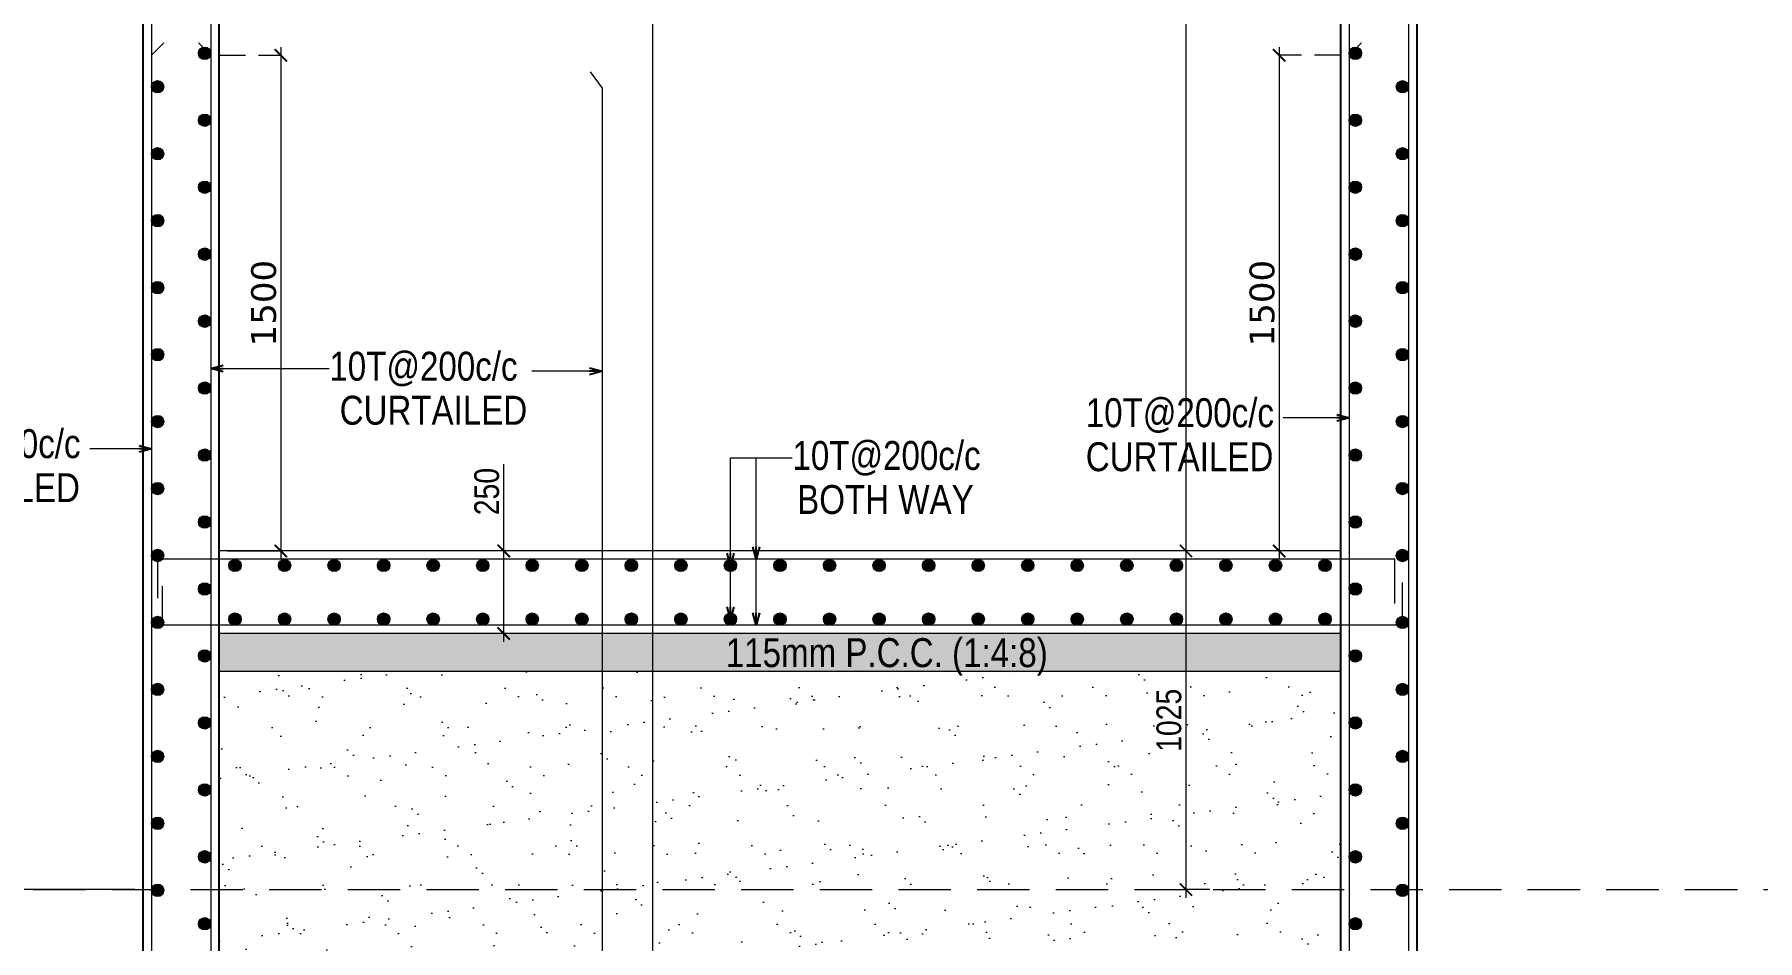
# Model space of a CAD drawing. Header units: millimetres. Extents: x 1112055 to 3390982, y -148532 to 766891.
# Drawn here: x 1756018 to 1776884, y 279104 to 290072 of the extents above; entities that cross this region are included whole.
import ezdxf

# ---------------------------------------------------------------- set-up
doc = ezdxf.new("R2010")
doc.units = ezdxf.units.MM
doc.header["$PDMODE"] = 35
doc.header["$PDSIZE"] = -25
doc.linetypes.add('Hidden', pattern=[9.525, 6.35, -3.175])
for name, color, linetype, lineweight in [('A_Levels', 150, 'Hidden', 13), ('B FINAL COLUMN', 1, 'Continuous', 30), ('B FOOTING', 49, 'Continuous', 20), ('B HATCH', 250, 'Continuous', 0), ('B STEEL', 34, 'Continuous', 15), ('B STEEL TEXT', 7, 'Continuous', 15), ('B-ST DIM', 250, 'Continuous', 18)]:
    doc.layers.add(name, color=color, linetype=linetype, lineweight=lineweight)
doc.styles.add('ARIAL', font='arial.ttf')
doc.styles.add('Q1', font='g13f12d.shx', dxfattribs={"width": 0.8})
doc.styles.add('STYLE2', font='verdana.ttf')
doc.styles.add('SWINC', font='swissc.ttf')
doc.dimstyles.new('BH-STD', dxfattribs={"dimscale": 0, "dimtxt": 230, "dimasz": 125, "dimexe": 0, "dimexo": 100, "dimgap": 50, "dimtad": 1, "dimdec": 0, "dimzin": 1, "dimdsep": 46, "dimtxsty": 'Q1', "dimblk": 'ARCHTICK', "dimcen": 1, "dimdle": 100, "dimclrd": 250, "dimclre": 250, "dimclrt": 256, "dimadec": 0, "dimazin": 0, "dimtfac": 1, "dimtdec": 0, "dimtix": 1, "dimtofl": 0, "dimtmove": 0, "dimatfit": 2, "dimfxl": 1, "dimtolj": 1, "dimtzin": 0, "dimlwd": 9, "dimlwe": 9, "dimarcsym": 0})
doc.dimstyles.new('DIM 1', dxfattribs={"dimscale": 0, "dimtxt": 230, "dimasz": 150, "dimexe": 0.18, "dimexo": 0.0625, "dimgap": 0.5, "dimtad": 1, "dimdec": 0, "dimzin": 0, "dimdsep": 46, "dimtxsty": 'ARIAL', "dimblk": 'OBLIQUE', "dimcen": 6, "dimse1": 1, "dimse2": 1, "dimclrd": 256, "dimclrt": 256, "dimadec": 0, "dimazin": 2, "dimtfac": 0.75, "dimtdec": 0, "dimtix": 1, "dimtofl": 0, "dimtmove": 1, "dimatfit": 3, "dimldrblk": 'OPEN30', "dimfxl": 0.18, "dimfrac": 1, "dimtolj": 1, "dimtzin": 0, "dimlwd": -1, "dimarcsym": 0})

# ---------------------------------------------------------------- blocks, each defined once
blk = doc.blocks.new('_ArchTick')
at = {"color": 0, "linetype": 'ByBlock', "const_width": 0.15}
blk.add_lwpolyline([(-0.5, -0.5), (0.5, 0.5)], dxfattribs=at)
blk = doc.blocks.new('*D32')
at = {"layer": 'B-ST DIM', "color": 7, "lineweight": 9, "ltscale": 50, "transparency": 16777216}
for p, q in [((1769962, 297920), (1769962, 283720)), ((1770161, 283820), (1769962, 283820))]:
    blk.add_line(p, q, dxfattribs=at)
at = {"layer": 'B-ST DIM', "color": 7, "linetype": 'Hidden', "lineweight": 9, "ltscale": 50, "transparency": 16777216}
blk.add_line((1770161, 297820), (1769962, 297820), dxfattribs=at)
at = {"layer": 'Defpoints', "color": 0, "ltscale": 50, "transparency": 16777216}
for p in [(1770261, 297820), (1769962, 283820), (1770261, 283820)]:
    blk.add_point(p, dxfattribs=at)
at = {"layer": 'B-ST DIM', "color": 7, "lineweight": 9, "ltscale": 50, "transparency": 16777216, "xscale": 150, "yscale": 150, "zscale": 150}
for p, rotation in [((1769962, 297820), 90), ((1769962, 283820), 270)]:
    blk.add_blockref('_ArchTick', p, dxfattribs=dict(at, rotation=rotation))
at = {"layer": 'B-ST DIM', "color": 7, "ltscale": 50, "transparency": 16777216, "insert": (1769758, 290820), "char_height": 300, "attachment_point": 5, "rotation": 90, "style": 'SWINC'}
blk.add_mtext('\\A1;3500', dxfattribs=at)
blk = doc.blocks.new('*D33')
at = {"layer": 'B-ST DIM', "color": 7, "lineweight": 9, "ltscale": 50, "transparency": 16777216}
for p, q in [((1769962, 283920), (1769962, 279620)), ((1770251, 279720), (1769962, 279720))]:
    blk.add_line(p, q, dxfattribs=at)
at = {"layer": 'B-ST DIM', "color": 7, "linetype": 'Hidden', "lineweight": 9, "ltscale": 50, "transparency": 16777216}
blk.add_line((1770161, 283820), (1769962, 283820), dxfattribs=at)
at = {"layer": 'Defpoints', "color": 0, "ltscale": 50, "transparency": 16777216}
for p in [(1770261, 283820), (1769962, 279720), (1770351, 279720)]:
    blk.add_point(p, dxfattribs=at)
at = {"layer": 'B-ST DIM', "color": 7, "lineweight": 9, "ltscale": 50, "transparency": 16777216, "xscale": 150, "yscale": 150, "zscale": 150}
for p, rotation in [((1769962, 283820), 90), ((1769962, 279720), 270)]:
    blk.add_blockref('_ArchTick', p, dxfattribs=dict(at, rotation=rotation))
at = {"layer": 'B-ST DIM', "color": 7, "ltscale": 50, "transparency": 16777216, "insert": (1769757, 281770), "char_height": 300, "attachment_point": 5, "rotation": 90, "style": 'SWINC'}
blk.add_mtext('\\A1;1025', dxfattribs=at)
blk = doc.blocks.new('*D34')
at = {"layer": 'B-ST DIM', "color": 7, "lineweight": 9, "ltscale": 50, "transparency": 16777216}
for p, q in [((1755400, 272720), (1755400, 279820)), ((1757234, 279720), (1755400, 279720))]:
    blk.add_line(p, q, dxfattribs=at)
at = {"layer": 'B-ST DIM', "color": 7, "linetype": 'Hidden', "lineweight": 9, "ltscale": 50, "transparency": 16777216}
blk.add_line((1756034, 272820), (1755400, 272820), dxfattribs=at)
at = {"layer": 'Defpoints', "color": 0, "ltscale": 50, "transparency": 16777216}
for p in [(1755400, 279720), (1757334, 279720), (1756134, 272820)]:
    blk.add_point(p, dxfattribs=at)
at = {"layer": 'B-ST DIM', "color": 7, "lineweight": 9, "ltscale": 50, "transparency": 16777216, "xscale": 150, "yscale": 150, "zscale": 150}
for p, rotation in [((1755400, 279720), 90), ((1755400, 272820), 270)]:
    blk.add_blockref('_ArchTick', p, dxfattribs=dict(at, rotation=rotation))
at = {"layer": 'B-ST DIM', "color": 7, "ltscale": 50, "transparency": 16777216, "insert": (1755196, 276270), "char_height": 300, "attachment_point": 5, "rotation": 90, "style": 'SWINC'}
blk.add_mtext('\\A1;1725', dxfattribs=at)
blk = doc.blocks.new('*D41')
at = {"layer": 'B-ST DIM', "color": 7, "lineweight": 9, "ltscale": 50, "transparency": 16777216}
for p, q in [((1761700, 283820), (1761700, 284869)), ((1761995, 283820), (1761700, 283820)), ((1761700, 282720), (1761700, 283820))]:
    blk.add_line(p, q, dxfattribs=at)
at = {"layer": 'B-ST DIM', "color": 7, "linetype": 'Hidden', "lineweight": 9, "ltscale": 50, "transparency": 16777216}
blk.add_line((1762156, 282820), (1761700, 282820), dxfattribs=at)
at = {"layer": 'Defpoints', "color": 0, "ltscale": 50, "transparency": 16777216}
for p in [(1761700, 283820), (1762095, 283820), (1762256, 282820)]:
    blk.add_point(p, dxfattribs=at)
at = {"layer": 'B-ST DIM', "color": 7, "lineweight": 9, "ltscale": 50, "transparency": 16777216, "xscale": 150, "yscale": 150, "zscale": 150}
for p, rotation in [((1761700, 283820), 90), ((1761700, 282820), 270)]:
    blk.add_blockref('_ArchTick', p, dxfattribs=dict(at, rotation=rotation))
at = {"layer": 'B-ST DIM', "color": 7, "ltscale": 50, "transparency": 16777216, "insert": (1761496, 284539), "char_height": 300, "attachment_point": 5, "rotation": 90, "style": 'SWINC'}
blk.add_mtext('\\A1;250', dxfattribs=at)
blk = doc.blocks.new('*D129')
at = {"layer": 'B-ST DIM', "color": 7, "lineweight": 9, "ltscale": 50, "transparency": 16777216}
for p, q in [((1759001, 289920), (1759001, 283720)), ((1758354, 283820), (1759001, 283820))]:
    blk.add_line(p, q, dxfattribs=at)
at = {"layer": 'B-ST DIM', "color": 7, "linetype": 'Hidden', "lineweight": 9, "ltscale": 50, "transparency": 16777216}
blk.add_line((1758254, 289820), (1759001, 289820), dxfattribs=at)
at = {"layer": 'Defpoints', "color": 0, "ltscale": 50, "transparency": 16777216}
for p in [(1758154, 289820), (1758254, 283820), (1759001, 283820)]:
    blk.add_point(p, dxfattribs=at)
at = {"layer": 'B-ST DIM', "color": 7, "lineweight": 9, "ltscale": 50, "transparency": 16777216, "xscale": 150, "yscale": 150, "zscale": 150}
for p, rotation in [((1759001, 289820), 90), ((1759001, 283820), 270)]:
    blk.add_blockref('_ArchTick', p, dxfattribs=dict(at, rotation=rotation))
at = {"layer": 'B-ST DIM', "color": 7, "ltscale": 50, "transparency": 16777216, "insert": (1758795, 286820), "char_height": 300, "attachment_point": 5, "rotation": 90, "style": 'STYLE2'}
blk.add_mtext('\\A1;1500', dxfattribs=at)
blk = doc.blocks.new('_Oblique')
at = {"color": 0, "linetype": 'ByBlock', "lineweight": -2}
blk.add_line((-0.5, -0.5), (0.5, 0.5), dxfattribs=at)
blk = doc.blocks.new('_Open30')
at = {"color": 0, "linetype": 'ByBlock', "lineweight": -2}
for p, q in [((-1, 0.27), (0, 0)), ((0, 0), (-1, -0.27)), ((0, 0), (-1, 0))]:
    blk.add_line(p, q, dxfattribs=at)
blk = doc.blocks.new('*D140')
at = {"layer": 'B-ST DIM', "color": 7, "lineweight": 9, "ltscale": 50, "transparency": 16777216}
for p, q in [((1771091, 289920), (1771091, 283720)), ((1771738, 283820), (1771091, 283820))]:
    blk.add_line(p, q, dxfattribs=at)
at = {"layer": 'B-ST DIM', "color": 7, "linetype": 'Hidden', "lineweight": 9, "ltscale": 50, "transparency": 16777216}
blk.add_line((1771838, 289820), (1771091, 289820), dxfattribs=at)
at = {"layer": 'Defpoints', "color": 0, "ltscale": 50, "transparency": 16777216}
for p in [(1771938, 289820), (1771091, 283820), (1771838, 283820)]:
    blk.add_point(p, dxfattribs=at)
at = {"layer": 'B-ST DIM', "color": 7, "lineweight": 9, "ltscale": 50, "transparency": 16777216, "xscale": 150, "yscale": 150, "zscale": 150}
for p, rotation in [((1771091, 289820), 90), ((1771091, 283820), 270)]:
    blk.add_blockref('_ArchTick', p, dxfattribs=dict(at, rotation=rotation))
at = {"layer": 'B-ST DIM', "color": 7, "ltscale": 50, "transparency": 16777216, "insert": (1770885, 286820), "char_height": 300, "attachment_point": 5, "rotation": 90, "style": 'STYLE2'}
blk.add_mtext('\\A1;1500', dxfattribs=at)

msp = doc.modelspace()

# ---------------------------------------------------------------- hatches: boundary and pattern name
at = {"layer": 'B HATCH', "lineweight": 0}
h = msp.add_hatch(dxfattribs=at)
h.set_pattern_fill('AR-CONC', color=250, scale=3, style=0)
h.set_pattern_definition([(50, (180109.7, -237226.4), (546.55401, -47.81726), [57.15, -628.65]), (355, (180109.7, -237226.4), (-105.73026, 573.17054), [45.72, -502.92175]), (100.451445, (180155.23, -237230.37), (440.82374, 525.35326), [48.57003, -534.27073]), (46.1842, (180109.7, -237074), (813.23712, -126.12698), [85.725, -942.975]), (96.63556, (180177.45, -237084.5), (712.2124, 742.27837), [72.85507, -801.40682]), (351.18415, (180109.7, -237074), (712.2124, 742.27837), [68.5799, -754.3792]), (21, (180185.9, -237112.1), (454.84317, -306.7956), [57.15, -628.65]), (326, (180185.9, -237112.1), (185.40609, 552.5639), [45.72, -502.92]), (71.451445, (180223.8, -237137.65), (640.24926, 245.7683), [48.57003, -534.26981]), (37.5, (180109.68, -237226.38), (9.26581, 253.665117), [0, -496.824, 0, -510.54, 0, -504.825]), (7.5, (180109.68, -237226.38), (200.458988, 300.541724), [0, -291.084, 0, -485.394, 0, -192.405]), (327.5, (179939.76, -237226.38), (406.771786, -17.186232), [0, -190.5, 0, -594.36, 0, -788.67]), (317.5, (179863.56, -237226.4), (444.387544, 76.27947), [0, -247.65, 0, -394.716, 0, -560.07])])
h.paths.add_polyline_path([(1758254, 282819.9), (1771838.3, 282819.9), (1771838.3, 282359.9), (1758254, 282359.9)])
h = msp.add_hatch(dxfattribs=at)
h.set_pattern_fill('AR-SAND', color=250, scale=15, style=0)
h.set_pattern_definition([(37.5, (177529.7, -248626.4), (-24.00047, 734.11986), [0, -579.12, 0, -647.7, 0, -619.125]), (7.5, (177529.7, -248626.4), (674.2849, 1075.23765), [0, -312.42, 0, -521.97, 0, -200.025]), (327.5, (177061.05, -248626.4), (1186.48856, 2.15578), [0, -190.5, 0, -685.8, 0, -895.35]), (317.5, (177061.1, -248626.4), (1145.3347, 334.394), [0, -95.25, 0, -449.58, 0, -514.35])])
h.paths.add_polyline_path([(1758254, 272819.9), (1771838.3, 272819.9), (1771838.3, 282359.9), (1758254, 282359.9)])
at = {"layer": 'B STEEL'}
h = msp.add_hatch(color=256, dxfattribs=at)
h.dxf.hatch_style = 1
edge = h.paths.add_edge_path()
edge.add_arc((1758079, 289844.3), 75, 0, 360)
h = msp.add_hatch(color=256, dxfattribs=at)
h.dxf.hatch_style = 1
edge = h.paths.add_edge_path()
edge.add_arc((1772013.3, 289844.3), 75, 0, 360)
h = msp.add_hatch(color=256, dxfattribs=at)
h.dxf.hatch_style = 1
edge = h.paths.add_edge_path()
edge.add_arc((1757509, 289439), 75, 0, 360)
h = msp.add_hatch(color=256, dxfattribs=at)
h.dxf.hatch_style = 1
edge = h.paths.add_edge_path()
edge.add_arc((1772583.3, 289439), 75, 0, 360)
h = msp.add_hatch(color=256, dxfattribs=at)
h.dxf.hatch_style = 1
edge = h.paths.add_edge_path()
edge.add_arc((1758079, 289033.7), 75, 0, 360)
h = msp.add_hatch(color=256, dxfattribs=at)
h.dxf.hatch_style = 1
edge = h.paths.add_edge_path()
edge.add_arc((1772013.3, 289033.7), 75, 0, 360)
h = msp.add_hatch(color=256, dxfattribs=at)
h.dxf.hatch_style = 1
edge = h.paths.add_edge_path()
edge.add_arc((1757509, 288628.4), 75, 0, 360)
h = msp.add_hatch(color=256, dxfattribs=at)
h.dxf.hatch_style = 1
edge = h.paths.add_edge_path()
edge.add_arc((1772583.3, 288628.4), 75, 0, 360)
h = msp.add_hatch(color=256, dxfattribs=at)
h.dxf.hatch_style = 1
edge = h.paths.add_edge_path()
edge.add_arc((1758079, 288223.1), 75, 0, 360)
h = msp.add_hatch(color=256, dxfattribs=at)
h.dxf.hatch_style = 1
edge = h.paths.add_edge_path()
edge.add_arc((1772013.3, 288223.1), 75, 0, 360)
h = msp.add_hatch(color=256, dxfattribs=at)
h.dxf.hatch_style = 1
edge = h.paths.add_edge_path()
edge.add_arc((1757509, 287817.8), 75, 0, 360)
h = msp.add_hatch(color=256, dxfattribs=at)
h.dxf.hatch_style = 1
edge = h.paths.add_edge_path()
edge.add_arc((1772583.3, 287817.8), 75, 0, 360)
h = msp.add_hatch(color=256, dxfattribs=at)
h.dxf.hatch_style = 1
edge = h.paths.add_edge_path()
edge.add_arc((1758079, 287412.5), 75, 0, 360)
h = msp.add_hatch(color=256, dxfattribs=at)
h.dxf.hatch_style = 1
edge = h.paths.add_edge_path()
edge.add_arc((1772013.3, 287412.5), 75, 0, 360)
h = msp.add_hatch(color=256, dxfattribs=at)
h.dxf.hatch_style = 1
edge = h.paths.add_edge_path()
edge.add_arc((1757509, 287007.2), 75, 0, 360)
h = msp.add_hatch(color=256, dxfattribs=at)
h.dxf.hatch_style = 1
edge = h.paths.add_edge_path()
edge.add_arc((1772583.3, 287007.2), 75, 0, 360)
h = msp.add_hatch(color=256, dxfattribs=at)
h.dxf.hatch_style = 1
edge = h.paths.add_edge_path()
edge.add_arc((1758079, 286601.9), 75, 0, 360)
h = msp.add_hatch(color=256, dxfattribs=at)
h.dxf.hatch_style = 1
edge = h.paths.add_edge_path()
edge.add_arc((1772013.3, 286601.9), 75, 0, 360)
h = msp.add_hatch(color=256, dxfattribs=at)
h.dxf.hatch_style = 1
edge = h.paths.add_edge_path()
edge.add_arc((1757509, 286196.6), 75, 0, 360)
h = msp.add_hatch(color=256, dxfattribs=at)
h.dxf.hatch_style = 1
edge = h.paths.add_edge_path()
edge.add_arc((1772583.3, 286196.6), 75, 0, 360)
h = msp.add_hatch(color=256, dxfattribs=at)
h.dxf.hatch_style = 1
edge = h.paths.add_edge_path()
edge.add_arc((1758079, 285791.3), 75, 0, 360)
h = msp.add_hatch(color=256, dxfattribs=at)
h.dxf.hatch_style = 1
edge = h.paths.add_edge_path()
edge.add_arc((1772013.3, 285791.3), 75, 0, 360)
h = msp.add_hatch(color=256, dxfattribs=at)
h.dxf.hatch_style = 1
edge = h.paths.add_edge_path()
edge.add_arc((1757509, 285386), 75, 0, 360)
h = msp.add_hatch(color=256, dxfattribs=at)
h.dxf.hatch_style = 1
edge = h.paths.add_edge_path()
edge.add_arc((1772583.3, 285386), 75, 0, 360)
h = msp.add_hatch(color=256, dxfattribs=at)
h.dxf.hatch_style = 1
edge = h.paths.add_edge_path()
edge.add_arc((1758079, 284980.7), 75, 0, 360)
h = msp.add_hatch(color=256, dxfattribs=at)
h.dxf.hatch_style = 1
edge = h.paths.add_edge_path()
edge.add_arc((1772013.3, 284980.7), 75, 0, 360)
h = msp.add_hatch(color=256, dxfattribs=at)
h.dxf.hatch_style = 1
edge = h.paths.add_edge_path()
edge.add_arc((1757509, 284575.4), 75, 0, 360)
h = msp.add_hatch(color=256, dxfattribs=at)
h.dxf.hatch_style = 1
edge = h.paths.add_edge_path()
edge.add_arc((1772583.3, 284575.4), 75, 0, 360)
h = msp.add_hatch(color=256, dxfattribs=at)
h.dxf.hatch_style = 1
edge = h.paths.add_edge_path()
edge.add_arc((1758079, 284170.1), 75, 0, 360)
h = msp.add_hatch(color=256, dxfattribs=at)
h.dxf.hatch_style = 1
edge = h.paths.add_edge_path()
edge.add_arc((1772013.3, 284170.1), 75, 0, 360)
h = msp.add_hatch(color=256, dxfattribs=at)
h.dxf.hatch_style = 1
edge = h.paths.add_edge_path()
edge.add_arc((1757509, 283764.8), 75, 0, 360)
h = msp.add_hatch(color=256, dxfattribs=at)
h.dxf.hatch_style = 1
edge = h.paths.add_edge_path()
edge.add_arc((1772583.3, 283764.8), 75, 0, 360)
h = msp.add_hatch(color=256, dxfattribs=at)
h.dxf.hatch_style = 1
edge = h.paths.add_edge_path()
edge.add_arc((1758446.2, 283644.9), 75, 0, 360)
h = msp.add_hatch(color=256, dxfattribs=at)
h.dxf.hatch_style = 1
edge = h.paths.add_edge_path()
edge.add_arc((1759046.2, 283644.9), 75, 0, 360)
h = msp.add_hatch(color=256, dxfattribs=at)
h.dxf.hatch_style = 1
edge = h.paths.add_edge_path()
edge.add_arc((1759646.2, 283644.9), 75, 0, 360)
h = msp.add_hatch(color=256, dxfattribs=at)
h.dxf.hatch_style = 1
edge = h.paths.add_edge_path()
edge.add_arc((1760246.2, 283644.9), 75, 0, 360)
h = msp.add_hatch(color=256, dxfattribs=at)
h.dxf.hatch_style = 1
edge = h.paths.add_edge_path()
edge.add_arc((1760846.2, 283644.9), 75, 0, 360)
h = msp.add_hatch(color=256, dxfattribs=at)
h.dxf.hatch_style = 1
edge = h.paths.add_edge_path()
edge.add_arc((1761446.2, 283644.9), 75, 0, 360)
h = msp.add_hatch(color=256, dxfattribs=at)
h.dxf.hatch_style = 1
edge = h.paths.add_edge_path()
edge.add_arc((1762046.2, 283644.9), 75, 0, 360)
h = msp.add_hatch(color=256, dxfattribs=at)
h.dxf.hatch_style = 1
edge = h.paths.add_edge_path()
edge.add_arc((1762646.2, 283644.9), 75, 0, 360)
h = msp.add_hatch(color=256, dxfattribs=at)
h.dxf.hatch_style = 1
edge = h.paths.add_edge_path()
edge.add_arc((1763246.2, 283644.9), 75, 0, 360)
h = msp.add_hatch(color=256, dxfattribs=at)
h.dxf.hatch_style = 1
edge = h.paths.add_edge_path()
edge.add_arc((1763846.2, 283644.9), 75, 0, 360)
h = msp.add_hatch(color=256, dxfattribs=at)
h.dxf.hatch_style = 1
edge = h.paths.add_edge_path()
edge.add_arc((1764446.2, 283644.9), 75, 0, 360)
h = msp.add_hatch(color=256, dxfattribs=at)
h.dxf.hatch_style = 1
edge = h.paths.add_edge_path()
edge.add_arc((1765046.2, 283644.9), 75, 0, 360)
h = msp.add_hatch(color=256, dxfattribs=at)
h.dxf.hatch_style = 1
edge = h.paths.add_edge_path()
edge.add_arc((1765646.2, 283644.9), 75, 0, 360)
h = msp.add_hatch(color=256, dxfattribs=at)
h.dxf.hatch_style = 1
edge = h.paths.add_edge_path()
edge.add_arc((1766246.2, 283644.9), 75, 0, 360)
h = msp.add_hatch(color=256, dxfattribs=at)
h.dxf.hatch_style = 1
edge = h.paths.add_edge_path()
edge.add_arc((1766846.2, 283644.9), 75, 0, 360)
h = msp.add_hatch(color=256, dxfattribs=at)
h.dxf.hatch_style = 1
edge = h.paths.add_edge_path()
edge.add_arc((1767446.2, 283644.9), 75, 0, 360)
h = msp.add_hatch(color=256, dxfattribs=at)
h.dxf.hatch_style = 1
edge = h.paths.add_edge_path()
edge.add_arc((1768046.2, 283644.9), 75, 0, 360)
h = msp.add_hatch(color=256, dxfattribs=at)
h.dxf.hatch_style = 1
edge = h.paths.add_edge_path()
edge.add_arc((1768646.2, 283644.9), 75, 0, 360)
h = msp.add_hatch(color=256, dxfattribs=at)
h.dxf.hatch_style = 1
edge = h.paths.add_edge_path()
edge.add_arc((1769246.2, 283644.9), 75, 0, 360)
h = msp.add_hatch(color=256, dxfattribs=at)
h.dxf.hatch_style = 1
edge = h.paths.add_edge_path()
edge.add_arc((1769846.2, 283644.9), 75, 0, 360)
h = msp.add_hatch(color=256, dxfattribs=at)
h.dxf.hatch_style = 1
edge = h.paths.add_edge_path()
edge.add_arc((1770446.2, 283644.9), 75, 0, 360)
h = msp.add_hatch(color=256, dxfattribs=at)
h.dxf.hatch_style = 1
edge = h.paths.add_edge_path()
edge.add_arc((1771046.2, 283644.9), 75, 0, 360)
h = msp.add_hatch(color=256, dxfattribs=at)
h.dxf.hatch_style = 1
edge = h.paths.add_edge_path()
edge.add_arc((1771646.2, 283644.9), 75, 0, 360)
h = msp.add_hatch(color=256, dxfattribs=at)
h.dxf.hatch_style = 1
edge = h.paths.add_edge_path()
edge.add_arc((1758079, 283359.5), 75, 0, 360)
h = msp.add_hatch(color=256, dxfattribs=at)
h.dxf.hatch_style = 1
edge = h.paths.add_edge_path()
edge.add_arc((1772013.3, 283359.5), 75, 0, 360)
h = msp.add_hatch(color=256, dxfattribs=at)
h.dxf.hatch_style = 1
edge = h.paths.add_edge_path()
edge.add_arc((1757509, 282954.2), 75, 0, 360)
h = msp.add_hatch(color=256, dxfattribs=at)
h.dxf.hatch_style = 1
edge = h.paths.add_edge_path()
edge.add_arc((1758446.2, 282994.9), 75, 0, 360)
h = msp.add_hatch(color=256, dxfattribs=at)
h.dxf.hatch_style = 1
edge = h.paths.add_edge_path()
edge.add_arc((1759046.2, 282994.9), 75, 0, 360)
h = msp.add_hatch(color=256, dxfattribs=at)
h.dxf.hatch_style = 1
edge = h.paths.add_edge_path()
edge.add_arc((1759646.2, 282994.9), 75, 0, 360)
h = msp.add_hatch(color=256, dxfattribs=at)
h.dxf.hatch_style = 1
edge = h.paths.add_edge_path()
edge.add_arc((1760246.2, 282994.9), 75, 0, 360)
h = msp.add_hatch(color=256, dxfattribs=at)
h.dxf.hatch_style = 1
edge = h.paths.add_edge_path()
edge.add_arc((1760846.2, 282994.9), 75, 0, 360)
h = msp.add_hatch(color=256, dxfattribs=at)
h.dxf.hatch_style = 1
edge = h.paths.add_edge_path()
edge.add_arc((1761446.2, 282994.9), 75, 0, 360)
h = msp.add_hatch(color=256, dxfattribs=at)
h.dxf.hatch_style = 1
edge = h.paths.add_edge_path()
edge.add_arc((1762046.2, 282994.9), 75, 0, 360)
h = msp.add_hatch(color=256, dxfattribs=at)
h.dxf.hatch_style = 1
edge = h.paths.add_edge_path()
edge.add_arc((1762646.2, 282994.9), 75, 0, 360)
h = msp.add_hatch(color=256, dxfattribs=at)
h.dxf.hatch_style = 1
edge = h.paths.add_edge_path()
edge.add_arc((1763246.2, 282994.9), 75, 0, 360)
h = msp.add_hatch(color=256, dxfattribs=at)
h.dxf.hatch_style = 1
edge = h.paths.add_edge_path()
edge.add_arc((1763846.2, 282994.9), 75, 0, 360)
h = msp.add_hatch(color=256, dxfattribs=at)
h.dxf.hatch_style = 1
edge = h.paths.add_edge_path()
edge.add_arc((1764446.2, 282994.9), 75, 0, 360)
h = msp.add_hatch(color=256, dxfattribs=at)
h.dxf.hatch_style = 1
edge = h.paths.add_edge_path()
edge.add_arc((1765046.2, 282994.9), 75, 0, 360)
h = msp.add_hatch(color=256, dxfattribs=at)
h.dxf.hatch_style = 1
edge = h.paths.add_edge_path()
edge.add_arc((1765646.2, 282994.9), 75, 0, 360)
h = msp.add_hatch(color=256, dxfattribs=at)
h.dxf.hatch_style = 1
edge = h.paths.add_edge_path()
edge.add_arc((1766246.2, 282994.9), 75, 0, 360)
h = msp.add_hatch(color=256, dxfattribs=at)
h.dxf.hatch_style = 1
edge = h.paths.add_edge_path()
edge.add_arc((1766846.2, 282994.9), 75, 0, 360)
h = msp.add_hatch(color=256, dxfattribs=at)
h.dxf.hatch_style = 1
edge = h.paths.add_edge_path()
edge.add_arc((1767446.2, 282994.9), 75, 0, 360)
h = msp.add_hatch(color=256, dxfattribs=at)
h.dxf.hatch_style = 1
edge = h.paths.add_edge_path()
edge.add_arc((1768046.2, 282994.9), 75, 0, 360)
h = msp.add_hatch(color=256, dxfattribs=at)
h.dxf.hatch_style = 1
edge = h.paths.add_edge_path()
edge.add_arc((1768646.2, 282994.9), 75, 0, 360)
h = msp.add_hatch(color=256, dxfattribs=at)
h.dxf.hatch_style = 1
edge = h.paths.add_edge_path()
edge.add_arc((1769246.2, 282994.9), 75, 0, 360)
h = msp.add_hatch(color=256, dxfattribs=at)
h.dxf.hatch_style = 1
edge = h.paths.add_edge_path()
edge.add_arc((1769846.2, 282994.9), 75, 0, 360)
h = msp.add_hatch(color=256, dxfattribs=at)
h.dxf.hatch_style = 1
edge = h.paths.add_edge_path()
edge.add_arc((1770446.2, 282994.9), 75, 0, 360)
h = msp.add_hatch(color=256, dxfattribs=at)
h.dxf.hatch_style = 1
edge = h.paths.add_edge_path()
edge.add_arc((1771046.2, 282994.9), 75, 0, 360)
h = msp.add_hatch(color=256, dxfattribs=at)
h.dxf.hatch_style = 1
edge = h.paths.add_edge_path()
edge.add_arc((1771646.2, 282994.9), 75, 0, 360)
h = msp.add_hatch(color=256, dxfattribs=at)
h.dxf.hatch_style = 1
edge = h.paths.add_edge_path()
edge.add_arc((1772583.3, 282954.2), 75, 0, 360)
h = msp.add_hatch(color=256, dxfattribs=at)
h.dxf.hatch_style = 1
edge = h.paths.add_edge_path()
edge.add_arc((1758079, 282548.9), 75, 0, 360)
h = msp.add_hatch(color=256, dxfattribs=at)
h.dxf.hatch_style = 1
edge = h.paths.add_edge_path()
edge.add_arc((1772013.3, 282548.9), 75, 0, 360)
h = msp.add_hatch(color=256, dxfattribs=at)
h.dxf.hatch_style = 1
edge = h.paths.add_edge_path()
edge.add_arc((1757509, 282143.6), 75, 0, 360)
h = msp.add_hatch(color=256, dxfattribs=at)
h.dxf.hatch_style = 1
edge = h.paths.add_edge_path()
edge.add_arc((1772583.3, 282143.6), 75, 0, 360)
h = msp.add_hatch(color=256, dxfattribs=at)
h.dxf.hatch_style = 1
edge = h.paths.add_edge_path()
edge.add_arc((1758079, 281738.3), 75, 0, 360)
h = msp.add_hatch(color=256, dxfattribs=at)
h.dxf.hatch_style = 1
edge = h.paths.add_edge_path()
edge.add_arc((1772013.3, 281738.3), 75, 0, 360)
h = msp.add_hatch(color=256, dxfattribs=at)
h.dxf.hatch_style = 1
edge = h.paths.add_edge_path()
edge.add_arc((1757509, 281333), 75, 0, 360)
h = msp.add_hatch(color=256, dxfattribs=at)
h.dxf.hatch_style = 1
edge = h.paths.add_edge_path()
edge.add_arc((1772583.3, 281333), 75, 0, 360)
h = msp.add_hatch(color=256, dxfattribs=at)
h.dxf.hatch_style = 1
edge = h.paths.add_edge_path()
edge.add_arc((1758079, 280927.7), 75, 0, 360)
h = msp.add_hatch(color=256, dxfattribs=at)
h.dxf.hatch_style = 1
edge = h.paths.add_edge_path()
edge.add_arc((1772013.3, 280927.7), 75, 0, 360)
h = msp.add_hatch(color=256, dxfattribs=at)
h.dxf.hatch_style = 1
edge = h.paths.add_edge_path()
edge.add_arc((1757509, 280522.4), 75, 0, 360)
h = msp.add_hatch(color=256, dxfattribs=at)
h.dxf.hatch_style = 1
edge = h.paths.add_edge_path()
edge.add_arc((1772583.3, 280522.4), 75, 0, 360)
h = msp.add_hatch(color=256, dxfattribs=at)
h.dxf.hatch_style = 1
edge = h.paths.add_edge_path()
edge.add_arc((1758079, 280117.1), 75, 0, 360)
h = msp.add_hatch(color=256, dxfattribs=at)
h.dxf.hatch_style = 1
edge = h.paths.add_edge_path()
edge.add_arc((1772013.3, 280117.1), 75, 0, 360)
h = msp.add_hatch(color=256, dxfattribs=at)
h.dxf.hatch_style = 1
edge = h.paths.add_edge_path()
edge.add_arc((1757509, 279711.8), 75, 0, 360)
h = msp.add_hatch(color=256, dxfattribs=at)
h.dxf.hatch_style = 1
edge = h.paths.add_edge_path()
edge.add_arc((1772583.3, 279711.8), 75, 0, 360)
h = msp.add_hatch(color=256, dxfattribs=at)
h.dxf.hatch_style = 1
edge = h.paths.add_edge_path()
edge.add_arc((1758079, 279306.5), 75, 0, 360)
h = msp.add_hatch(color=256, dxfattribs=at)
h.dxf.hatch_style = 1
edge = h.paths.add_edge_path()
edge.add_arc((1772013.3, 279306.5), 75, 0, 360)

# ---------------------------------------------------------------- linework, layer by layer
at = {"layer": 'A_Levels', "linetype": 'Hidden', "ltscale": 100}
msp.add_line((1743620, 279719.9), (1777531.2, 279719.9), dxfattribs=at)
at = {"layer": 'B FINAL COLUMN', "lineweight": 25}
for p, q in [((1757334, 272819.9), (1757334, 297819.9)), ((1758254, 272819.9), (1758254, 297219.9)), ((1771838.3, 272819.9), (1771838.3, 297219.9))]:
    msp.add_line(p, q, dxfattribs=at)
msp.add_lwpolyline([(1757334, 297819.9), (1772758.3, 297819.9), (1772758.3, 272819.9)], dxfattribs=at)
at = {"layer": 'B FOOTING'}
for p, q in [((1771838.3, 283819.9), (1758254, 283819.9)), ((1771838.3, 282819.9), (1758254, 282819.9)), ((1771838.3, 282359.9), (1758254, 282359.9))]:
    msp.add_line(p, q, dxfattribs=at)
at = {"layer": 'B STEEL', "flags": 128}
for points in [[(1757555.5, 297619.9), (1758154, 297619.9), (1758154, 271764), (1756487.6, 271764)], [(1759370.2, 297719.9), (1757434, 297719.9), (1757434, 271835.5), (1759128.4, 271835.5)], [(1762763.7, 297719.9), (1763503.3, 297719.9), (1763503.3, 271835.5), (1761809, 271835.5)], [(1770895.9, 297719.9), (1772658.3, 297719.9), (1772658.3, 271835.5), (1770964, 271835.5)], [(1772621.1, 297619.9), (1771938.3, 297619.9), (1771938.3, 271764), (1773604.7, 271764)], [(1757584.2, 289970.1), (1757434, 289819.9)], [(1758003.9, 289970.1), (1758154, 289819.9)], [(1772088.5, 289970.1), (1771938.3, 289819.9)], [(1762745.7, 289619.7), (1762891.1, 289423.7), (1762891.1, 272029.2), (1761454.4, 272029.2)], [(1772490.5, 283184.6), (1772490.5, 283719.9), (1757506.4, 283719.9), (1757506.4, 283249.7)], [(1772581.6, 283437.9), (1772581.6, 282919.9), (1757569, 282919.9), (1757569, 283393.2)]]:
    msp.add_lwpolyline(points, dxfattribs=at)
at = {"layer": 'B STEEL'}
for centre in [(1758079, 289844.3), (1772013.3, 289844.3), (1757509, 289439), (1772583.3, 289439), (1758079, 289033.7), (1772013.3, 289033.7), (1757509, 288628.4), (1772583.3, 288628.4), (1758079, 288223.1), (1772013.3, 288223.1), (1757509, 287817.8), (1772583.3, 287817.8), (1758079, 287412.5), (1772013.3, 287412.5), (1757509, 287007.2), (1772583.3, 287007.2), (1758079, 286601.9), (1772013.3, 286601.9), (1757509, 286196.6), (1772583.3, 286196.6), (1758079, 285791.3), (1772013.3, 285791.3), (1757509, 285386), (1772583.3, 285386), (1758079, 284980.7), (1772013.3, 284980.7), (1757509, 284575.4), (1772583.3, 284575.4), (1758079, 284170.1), (1772013.3, 284170.1), (1757509, 283764.8), (1772583.3, 283764.8), (1758446.2, 283644.9), (1759046.2, 283644.9), (1759646.2, 283644.9), (1760246.2, 283644.9), (1760846.2, 283644.9), (1761446.2, 283644.9), (1762046.2, 283644.9), (1762646.2, 283644.9), (1763246.2, 283644.9), (1763846.2, 283644.9), (1764446.2, 283644.9), (1765046.2, 283644.9), (1765646.2, 283644.9), (1766246.2, 283644.9), (1766846.2, 283644.9), (1767446.2, 283644.9), (1768046.2, 283644.9), (1768646.2, 283644.9), (1769246.2, 283644.9), (1769846.2, 283644.9), (1770446.2, 283644.9), (1771046.2, 283644.9), (1771646.2, 283644.9), (1758079, 283359.5), (1772013.3, 283359.5), (1757509, 282954.2), (1758446.2, 282994.9), (1759046.2, 282994.9), (1759646.2, 282994.9), (1760246.2, 282994.9), (1760846.2, 282994.9), (1761446.2, 282994.9), (1762046.2, 282994.9), (1762646.2, 282994.9), (1763246.2, 282994.9), (1763846.2, 282994.9), (1764446.2, 282994.9), (1765046.2, 282994.9), (1765646.2, 282994.9), (1766246.2, 282994.9), (1766846.2, 282994.9), (1767446.2, 282994.9), (1768046.2, 282994.9), (1768646.2, 282994.9), (1769246.2, 282994.9), (1769846.2, 282994.9), (1770446.2, 282994.9), (1771046.2, 282994.9), (1771646.2, 282994.9), (1772583.3, 282954.2), (1758079, 282548.9), (1772013.3, 282548.9), (1757509, 282143.6), (1772583.3, 282143.6), (1758079, 281738.3), (1772013.3, 281738.3), (1757509, 281333), (1772583.3, 281333), (1758079, 280927.7), (1772013.3, 280927.7), (1757509, 280522.4), (1772583.3, 280522.4), (1758079, 280117.1), (1772013.3, 280117.1), (1757509, 279711.8), (1772583.3, 279711.8), (1758079, 279306.5), (1772013.3, 279306.5)]:
    msp.add_circle(centre, 75, dxfattribs=at)

# ---------------------------------------------------------------- texts
at = {"layer": 'B STEEL TEXT', "lineweight": 9, "style": 'SWINC'}
for s, p in [('10T@200c/c', (1759588.9, 285881.4)), ('CURTAILED', (1759713.8, 285348.5)), ('10T@200c/c', (1768748.9, 285318.7)), ('12T@200c/c', (1754296.8, 284944)), ('10T@200c/c', (1765196.6, 284800.7)), ('CURTAILED', (1768748.9, 284785.8)), ('CURTAILED', (1754296.8, 284411.1)), ('BOTH WAY', (1765253.8, 284267.8)), ('115mm P.C.C. (1:4:8)', (1764389.6, 282413.8))]:
    msp.add_text(s, height=350, dxfattribs=at).set_placement(p)

# ---------------------------------------------------------------- dimensions: what is measured, and where the dimension line sits
at = {"layer": 'B-ST DIM', "ltscale": 50}
for base, p1, p2, override, picture, middle in [((1769961.6, 283819.9), (1770261.1, 297819.9), (1770261.1, 283819.9), {"dimscale": 1, "dimtxt": 300, "dimasz": 150, "dimlfac": 0.25, "dimtxsty": 'SWINC', "dimclrd": 7, "dimclre": 7, "dimclrt": 7}, '*D32', (1769757.8, 290819.9)), ((1759001.4, 283819.9), (1758154, 289819.9), (1758254, 283819.9), {"dimscale": 1, "dimtxt": 300, "dimasz": 150, "dimlfac": 0.25, "dimtxsty": 'STYLE2', "dimclrd": 7, "dimclre": 7, "dimclrt": 7}, '*D129', (1758795.2, 286819.9)), ((1771091, 283819.9), (1771938.3, 289819.9), (1771838.3, 283819.9), {"dimscale": 1, "dimtxt": 300, "dimasz": 150, "dimlfac": 0.25, "dimtxsty": 'STYLE2', "dimclrd": 7, "dimclre": 7, "dimclrt": 7}, '*D140', (1770884.8, 286819.9)), ((1769961.6, 279719.9), (1770261.1, 283819.9), (1770350.7, 279719.9), {"dimscale": 1, "dimtxt": 300, "dimasz": 150, "dimlfac": 0.25, "dimtxsty": 'SWINC', "dimclrd": 7, "dimclre": 7, "dimclrt": 7}, '*D33', (1769757.4, 281769.9)), ((1755400.5, 279719.9), (1756134, 272819.9), (1757334, 279719.9), {"dimscale": 1, "dimtxt": 300, "dimasz": 150, "dimlfac": 0.25, "dimtxsty": 'SWINC', "dimclrd": 7, "dimclre": 7, "dimclrt": 7}, '*D34', (1755196.3, 276269.9))]:
    dim = msp.add_linear_dim(base=base, p1=p1, p2=p2, angle=90, dimstyle='BH-STD', override=override, dxfattribs=at)
    dim.commit()
    dim.dimension.update_dxf_attribs({"geometry": picture, "text_midpoint": middle})
dim = msp.add_linear_dim(base=(1761700.3, 283819.9), p1=(1762255.8, 282819.9), p2=(1762095.3, 283819.9), angle=90, dimstyle='BH-STD', override={"dimscale": 1, "dimtxt": 300, "dimasz": 150, "dimlfac": 0.25, "dimtxsty": 'SWINC', "dimclrd": 7, "dimclre": 7, "dimclrt": 7}, dxfattribs=at)
dim.commit()
dim.dimension.update_dxf_attribs({"geometry": '*D41', "text_midpoint": (1761700.3, 284539.2), "dimtype": 128})

# ---------------------------------------------------------------- leaders
at = {"layer": 'B STEEL TEXT', "lineweight": 5}
for points in [[(1758154, 286029.2), (1759586.8, 286029.2)], [(1762891.1, 285994.5), (1762039.8, 285994.5)], [(1771938.3, 285431.9), (1771140.3, 285431.9)], [(1757434, 285057.2), (1756688.2, 285057.1)], [(1764446.2, 282994.9), (1764446.2, 284948.5), (1765194.5, 284948.5)], [(1764446.2, 283644.9), (1764446.2, 284948.5), (1765194.5, 284948.5)], [(1764758.7, 282919.9), (1764758.7, 284948.5), (1765194.5, 284948.5)], [(1764758.7, 283719.9), (1764758.7, 284948.5), (1765194.5, 284948.5)]]:
    msp.add_leader(points, dimstyle='DIM 1', override={"dimscale": 1, "dimtad": 0, "dimtxsty": 'SWINC', "dimfxlon": 1, "dimlwd": 5, "dimarcsym": 2}, dxfattribs=at)

doc.saveas('drawing.dxf')
